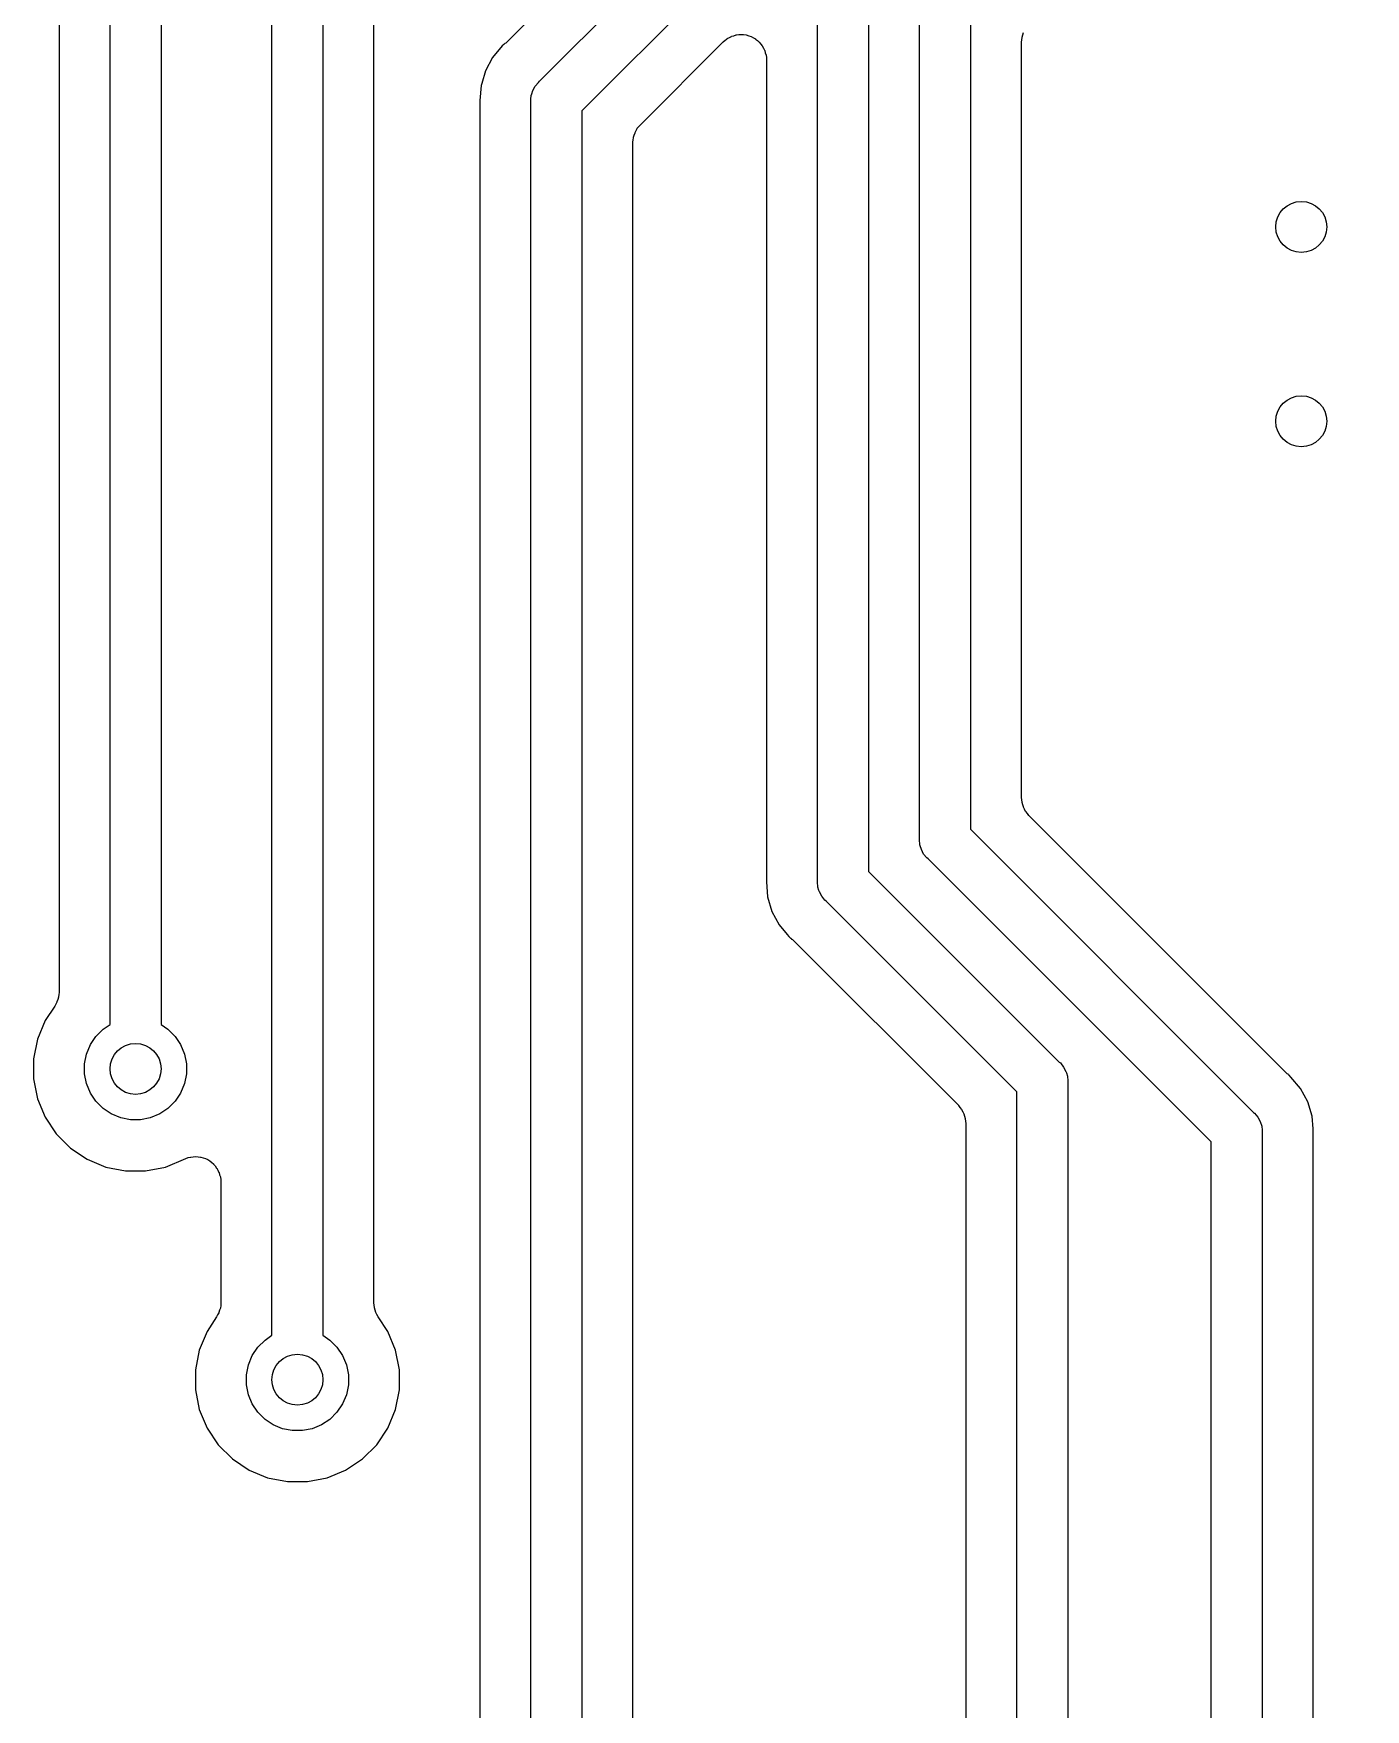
# Model space of a CAD drawing. Extents: x 49 to 143, y -158 to -38.
# Drawn here: x 126.09 to 131.32, y -123.04 to -116.46 of the extents above; entities that cross this region are included whole.
import ezdxf

# ---------------------------------------------------------------- set-up
doc = ezdxf.new("R2010")
doc.units = 0
doc.layers.add('BLACK', color=7, linetype='CONTINUOUS')

msp = doc.modelspace()

# ---------------------------------------------------------------- linework, layer by layer
at = {"layer": 'BLACK', "linetype": 'CONTINUOUS'}
for p, q in [((136.941, -107.503), (127.945, -116.499)), ((128.076, -116.65), (137.17, -107.556)), ((137.337, -107.672), (128.243, -116.766)), ((127.027, -121.568), (127.027, -114.94)), ((126.192, -115.024), (126.192, -120.222)), ((126.392, -120.349), (126.392, -115.009)), ((127.227, -114.976), (127.227, -121.568)), ((126.592, -115.046), (126.592, -120.349)), ((127.427, -121.441), (127.427, -115.101)), ((129.167, -119.786), (129.167, -116.171)), ((129.367, -116.208), (129.367, -119.749)), ((129.567, -119.62), (129.567, -116.337)), ((129.767, -116.373), (129.767, -119.583)), ((128.83, -116.473), (128.839, -116.471)), ((128.83, -116.474), (128.83, -116.473)), ((128.839, -116.471), (128.848, -116.468)), ((128.848, -116.468), (128.848, -116.468)), ((128.848, -116.468), (128.849, -116.468)), ((128.849, -116.468), (128.858, -116.467)), ((128.858, -116.467), (128.868, -116.466)), ((128.868, -116.466), (128.868, -116.466)), ((128.868, -116.466), (128.868, -116.466)), ((128.868, -116.466), (128.877, -116.467)), ((128.877, -116.467), (128.887, -116.468)), ((128.887, -116.468), (128.887, -116.468)), ((128.887, -116.468), (128.887, -116.468)), ((128.887, -116.468), (128.897, -116.471)), ((128.897, -116.471), (128.906, -116.474)), ((129.969, -116.477), (129.972, -116.468)), ((129.972, -116.468), (129.975, -116.459)), ((127.93, -116.511), (127.892, -116.557)), ((127.937, -116.505), (127.93, -116.511)), ((127.94, -116.502), (127.937, -116.505)), ((127.944, -116.5), (127.94, -116.502)), ((127.945, -116.499), (127.944, -116.5)), ((128.472, -116.82), (128.796, -116.496)), ((128.796, -116.496), (128.797, -116.495)), ((128.797, -116.495), (128.805, -116.489)), ((128.797, -116.495), (128.797, -116.495)), ((128.797, -116.495), (128.797, -116.495)), ((128.797, -116.495), (128.797, -116.495)), ((128.805, -116.489), (128.812, -116.483)), ((128.812, -116.483), (128.813, -116.482)), ((128.812, -116.483), (128.812, -116.483)), ((128.813, -116.482), (128.821, -116.478)), ((128.821, -116.478), (128.83, -116.474)), ((128.83, -116.474), (128.83, -116.474)), ((128.906, -116.474), (128.906, -116.474)), ((128.906, -116.474), (128.906, -116.474)), ((128.906, -116.474), (128.915, -116.479)), ((128.915, -116.479), (128.923, -116.483)), ((128.923, -116.483), (128.923, -116.484)), ((128.923, -116.484), (128.923, -116.484)), ((128.923, -116.484), (128.931, -116.49)), ((128.931, -116.49), (128.938, -116.496)), ((128.938, -116.496), (128.938, -116.496)), ((128.938, -116.496), (128.938, -116.496)), ((128.938, -116.496), (128.944, -116.504)), ((128.944, -116.504), (128.95, -116.511)), ((128.95, -116.511), (128.95, -116.511)), ((128.95, -116.511), (128.95, -116.511)), ((128.95, -116.511), (128.955, -116.52)), ((128.955, -116.52), (128.959, -116.528)), ((128.959, -116.528), (128.959, -116.528)), ((128.959, -116.528), (128.96, -116.529)), ((128.96, -116.529), (128.962, -116.538)), ((128.962, -116.538), (128.965, -116.547)), ((129.967, -116.496), (129.968, -116.487)), ((129.967, -116.497), (129.967, -116.496)), ((129.967, -116.498), (129.967, -116.497)), ((129.967, -116.497), (129.967, -116.497)), ((129.967, -116.497), (129.967, -116.497)), ((129.967, -119.459), (129.967, -116.498)), ((129.968, -116.487), (129.969, -116.478)), ((129.969, -116.478), (129.969, -116.477)), ((129.969, -116.477), (129.969, -116.477)), ((127.892, -116.557), (127.864, -116.609)), ((128.965, -116.547), (128.965, -116.547)), ((128.965, -116.547), (128.965, -116.547)), ((128.965, -116.547), (128.966, -116.557)), ((128.966, -116.557), (128.967, -116.566)), ((128.967, -116.566), (128.967, -119.771)), ((127.847, -116.666), (127.842, -116.725)), ((127.85, -116.658), (127.847, -116.666)), ((127.864, -116.609), (127.85, -116.658)), ((127.85, -116.658), (127.85, -116.658)), ((128.05, -116.686), (128.059, -116.669)), ((128.059, -116.669), (128.072, -116.654)), ((128.072, -116.654), (128.076, -116.65)), ((127.842, -116.725), (127.843, -116.734)), ((127.843, -116.734), (127.843, -116.736)), ((127.843, -116.736), (127.843, -116.74)), ((128.043, -116.72), (128.044, -116.706)), ((128.043, -116.725), (128.043, -116.72)), ((128.043, -116.72), (128.043, -116.72)), ((128.043, -116.729), (128.043, -116.725)), ((128.043, -123.27), (128.043, -116.729)), ((128.044, -116.705), (128.046, -116.699)), ((128.044, -116.706), (128.044, -116.705)), ((128.046, -116.699), (128.05, -116.686)), ((127.843, -116.74), (127.843, -116.744)), ((127.843, -116.744), (127.843, -123.143)), ((128.243, -116.766), (128.243, -123.27)), ((128.445, -116.869), (128.448, -116.861)), ((128.448, -116.861), (128.451, -116.852)), ((128.451, -116.851), (128.456, -116.843)), ((128.451, -116.852), (128.451, -116.851)), ((128.451, -116.851), (128.451, -116.851)), ((128.456, -116.843), (128.46, -116.835)), ((128.46, -116.834), (128.466, -116.827)), ((128.46, -116.835), (128.46, -116.834)), ((128.46, -116.834), (128.46, -116.834)), ((128.466, -116.827), (128.472, -116.82)), ((128.443, -116.889), (128.444, -116.88)), ((128.443, -116.89), (128.443, -116.889)), ((128.443, -123.143), (128.443, -116.89)), ((128.443, -116.89), (128.443, -116.89)), ((128.443, -116.89), (128.443, -116.89)), ((128.443, -116.89), (128.443, -116.89)), ((128.444, -116.88), (128.445, -116.871)), ((128.445, -116.87), (128.445, -116.869)), ((128.445, -116.871), (128.445, -116.87)), ((129.968, -119.468), (129.967, -119.459)), ((129.969, -119.477), (129.968, -119.468)), ((129.969, -119.478), (129.969, -119.477)), ((129.972, -119.487), (129.969, -119.478)), ((129.969, -119.478), (129.969, -119.478)), ((129.974, -119.496), (129.972, -119.487)), ((129.974, -119.497), (129.974, -119.496)), ((129.975, -119.497), (129.974, -119.497)), ((129.979, -119.505), (129.975, -119.497)), ((129.983, -119.514), (129.979, -119.505)), ((129.984, -119.514), (129.983, -119.514)), ((129.983, -119.514), (129.983, -119.514)), ((129.99, -119.522), (129.984, -119.514)), ((129.995, -119.529), (129.99, -119.522)), ((129.996, -119.53), (129.995, -119.529)), ((131.008, -120.542), (129.996, -119.53)), ((129.996, -119.53), (129.996, -119.53)), ((129.996, -119.53), (129.996, -119.53)), ((129.996, -119.53), (129.996, -119.53)), ((129.567, -119.625), (129.567, -119.62)), ((129.567, -119.63), (129.567, -119.625)), ((129.767, -119.583), (130.877, -120.694)), ((129.568, -119.638), (129.567, -119.63)), ((129.567, -119.63), (129.567, -119.63)), ((129.568, -119.644), (129.568, -119.638)), ((129.569, -119.648), (129.568, -119.644)), ((129.574, -119.663), (129.569, -119.648)), ((129.583, -119.681), (129.574, -119.663)), ((129.596, -119.696), (129.583, -119.681)), ((129.367, -119.749), (130.115, -120.497)), ((129.6, -119.699), (129.596, -119.696)), ((130.71, -120.809), (129.6, -119.699)), ((128.967, -119.781), (128.966, -119.79)), ((128.966, -119.79), (128.971, -119.849)), ((128.967, -119.771), (128.967, -119.772)), ((128.967, -119.772), (128.967, -119.776)), ((128.967, -119.776), (128.967, -119.781)), ((129.167, -119.79), (129.167, -119.786)), ((129.168, -119.81), (129.167, -119.79)), ((129.172, -119.823), (129.168, -119.81)), ((129.174, -119.829), (129.172, -119.823)), ((128.971, -119.849), (128.988, -119.906)), ((129.183, -119.846), (129.174, -119.829)), ((129.196, -119.861), (129.183, -119.846)), ((129.2, -119.865), (129.196, -119.861)), ((129.948, -120.613), (129.2, -119.865)), ((128.988, -119.906), (129.016, -119.958)), ((129.016, -119.958), (129.048, -119.996)), ((129.048, -119.996), (129.048, -119.996)), ((129.048, -119.996), (129.054, -120.004)), ((129.054, -120.004), (129.061, -120.01)), ((129.061, -120.01), (129.063, -120.011)), ((129.063, -120.011), (129.065, -120.014)), ((129.065, -120.014), (129.069, -120.016)), ((129.069, -120.016), (129.719, -120.666)), ((126.175, -120.277), (126.138, -120.334)), ((126.179, -120.269), (126.175, -120.277)), ((126.184, -120.261), (126.179, -120.269)), ((126.187, -120.251), (126.184, -120.26)), ((126.184, -120.26), (126.184, -120.261)), ((126.184, -120.261), (126.184, -120.261)), ((126.19, -120.242), (126.187, -120.251)), ((126.191, -120.232), (126.19, -120.241)), ((126.19, -120.241), (126.19, -120.242)), ((126.19, -120.242), (126.19, -120.242)), ((126.192, -120.223), (126.191, -120.232)), ((126.192, -120.222), (126.192, -120.222)), ((126.192, -120.222), (126.192, -120.222)), ((126.192, -120.222), (126.192, -120.222)), ((126.192, -120.222), (126.192, -120.223)), ((126.138, -120.334), (126.107, -120.406)), ((126.365, -120.368), (126.392, -120.349)), ((126.592, -120.349), (126.619, -120.368)), ((126.107, -120.406), (126.092, -120.484)), ((126.315, -120.428), (126.337, -120.396)), ((126.337, -120.396), (126.365, -120.368)), ((126.619, -120.368), (126.647, -120.396)), ((126.647, -120.396), (126.669, -120.428)), ((126.292, -120.503), (126.3, -120.465)), ((126.3, -120.465), (126.315, -120.428)), ((126.669, -120.428), (126.684, -120.465)), ((126.684, -120.465), (126.692, -120.503)), ((126.092, -120.484), (126.092, -120.562)), ((126.292, -120.543), (126.292, -120.503)), ((126.3, -120.581), (126.292, -120.543)), ((126.692, -120.543), (126.684, -120.581)), ((126.692, -120.503), (126.692, -120.543)), ((130.115, -120.497), (130.119, -120.5)), ((130.119, -120.5), (130.132, -120.516)), ((130.132, -120.516), (130.141, -120.533)), ((130.141, -120.533), (130.143, -120.539)), ((130.143, -120.539), (130.147, -120.552)), ((131.012, -120.544), (131.008, -120.542)), ((131.014, -120.547), (131.012, -120.544)), ((131.016, -120.548), (131.014, -120.547)), ((131.023, -120.555), (131.016, -120.548)), ((126.092, -120.562), (126.107, -120.64)), ((126.315, -120.618), (126.3, -120.581)), ((126.684, -120.581), (126.669, -120.618)), ((129.948, -124.045), (129.948, -120.613)), ((130.147, -120.552), (130.147, -120.554)), ((130.147, -120.554), (130.148, -120.567)), ((130.148, -120.567), (130.148, -120.567)), ((130.148, -120.567), (130.148, -120.571)), ((130.148, -120.571), (130.148, -120.576)), ((130.148, -120.576), (130.148, -124.159)), ((131.061, -120.6), (131.023, -120.555)), ((131.089, -120.652), (131.061, -120.6)), ((126.107, -120.64), (126.138, -120.712)), ((126.337, -120.65), (126.315, -120.618)), ((126.365, -120.678), (126.337, -120.65)), ((126.397, -120.7), (126.365, -120.678)), ((126.619, -120.678), (126.587, -120.7)), ((126.647, -120.65), (126.619, -120.678)), ((126.669, -120.618), (126.647, -120.65)), ((129.719, -120.666), (129.719, -120.667)), ((129.719, -120.667), (129.719, -120.667)), ((129.719, -120.667), (129.719, -120.667)), ((129.719, -120.667), (129.72, -120.667)), ((129.72, -120.667), (129.725, -120.675)), ((129.725, -120.675), (129.731, -120.682)), ((131.106, -120.709), (131.089, -120.652)), ((126.138, -120.712), (126.181, -120.778)), ((126.434, -120.715), (126.397, -120.7)), ((126.472, -120.723), (126.434, -120.715)), ((126.512, -120.723), (126.472, -120.723)), ((126.55, -120.715), (126.512, -120.723)), ((126.587, -120.7), (126.55, -120.715)), ((129.731, -120.682), (129.732, -120.682)), ((129.732, -120.682), (129.732, -120.683)), ((129.732, -120.683), (129.736, -120.691)), ((129.736, -120.691), (129.74, -120.699)), ((129.74, -120.699), (129.741, -120.7)), ((129.741, -120.7), (129.741, -120.7)), ((129.741, -120.7), (129.743, -120.709)), ((129.743, -120.709), (129.746, -120.718)), ((129.746, -120.718), (129.746, -120.718)), ((129.746, -120.718), (129.746, -120.719)), ((129.746, -120.719), (129.747, -120.728)), ((129.747, -120.728), (129.748, -120.737)), ((129.748, -120.737), (129.748, -124.031)), ((130.877, -120.694), (130.881, -120.697)), ((130.881, -120.697), (130.894, -120.712)), ((130.894, -120.712), (130.903, -120.729)), ((130.903, -120.729), (130.909, -120.748)), ((131.11, -120.758), (131.106, -120.709)), ((126.181, -120.778), (126.237, -120.834)), ((130.71, -125.116), (130.71, -120.809)), ((130.909, -120.748), (130.91, -120.763)), ((130.91, -120.763), (130.91, -120.763)), ((130.91, -120.763), (130.91, -120.768)), ((130.91, -120.768), (130.91, -120.773)), ((130.91, -120.773), (130.91, -125.079)), ((131.111, -120.768), (131.11, -120.758)), ((131.11, -120.758), (131.11, -120.758)), ((131.11, -120.778), (131.111, -120.768)), ((131.11, -120.782), (131.11, -120.778)), ((131.11, -120.786), (131.11, -120.782)), ((131.11, -120.787), (131.11, -120.786)), ((131.11, -124.955), (131.11, -120.787)), ((126.237, -120.834), (126.303, -120.877)), ((126.303, -120.877), (126.375, -120.908)), ((126.609, -120.908), (126.689, -120.874)), ((126.689, -120.874), (126.69, -120.874)), ((126.69, -120.874), (126.699, -120.871)), ((126.69, -120.874), (126.69, -120.874)), ((126.69, -120.874), (126.69, -120.874)), ((126.69, -120.874), (126.69, -120.874)), ((126.699, -120.871), (126.708, -120.869)), ((126.708, -120.869), (126.709, -120.869)), ((126.709, -120.869), (126.718, -120.868)), ((126.709, -120.869), (126.709, -120.869)), ((126.718, -120.868), (126.728, -120.867)), ((126.728, -120.867), (126.728, -120.867)), ((126.728, -120.867), (126.728, -120.867)), ((126.728, -120.867), (126.738, -120.868)), ((126.738, -120.868), (126.747, -120.869)), ((126.747, -120.869), (126.747, -120.869)), ((126.747, -120.869), (126.748, -120.869)), ((126.748, -120.869), (126.757, -120.872)), ((126.757, -120.872), (126.766, -120.875)), ((126.766, -120.875), (126.766, -120.875)), ((126.766, -120.875), (126.766, -120.875)), ((126.766, -120.875), (126.775, -120.879)), ((126.375, -120.908), (126.453, -120.923)), ((126.453, -120.923), (126.531, -120.923)), ((126.531, -120.923), (126.609, -120.908)), ((126.775, -120.879), (126.783, -120.884)), ((126.783, -120.884), (126.783, -120.884)), ((126.783, -120.884), (126.783, -120.884)), ((126.783, -120.884), (126.791, -120.89)), ((126.791, -120.89), (126.798, -120.896)), ((126.798, -120.896), (126.798, -120.897)), ((126.798, -120.897), (126.798, -120.897)), ((126.798, -120.897), (126.804, -120.904)), ((126.804, -120.904), (126.81, -120.912)), ((126.81, -120.912), (126.81, -120.912)), ((126.81, -120.912), (126.811, -120.912)), ((126.811, -120.912), (126.815, -120.92)), ((126.815, -120.92), (126.819, -120.929)), ((126.819, -120.929), (126.82, -120.929)), ((126.82, -120.929), (126.82, -120.929)), ((126.82, -120.929), (126.822, -120.938)), ((126.822, -120.938), (126.825, -120.947)), ((126.825, -120.947), (126.825, -120.948)), ((126.825, -120.948), (126.825, -120.948)), ((126.825, -120.948), (126.826, -120.957)), ((126.826, -120.957), (126.827, -120.967)), ((126.827, -120.967), (126.827, -121.441)), ((126.825, -121.462), (126.822, -121.47)), ((126.826, -121.451), (126.825, -121.461)), ((126.825, -121.461), (126.825, -121.461)), ((126.825, -121.461), (126.825, -121.462)), ((126.827, -121.442), (126.826, -121.451)), ((126.827, -121.441), (126.827, -121.441)), ((126.827, -121.441), (126.827, -121.441)), ((126.827, -121.441), (126.827, -121.441)), ((126.827, -121.441), (126.827, -121.442)), ((127.428, -121.45), (127.427, -121.441)), ((127.429, -121.459), (127.428, -121.45)), ((127.429, -121.46), (127.429, -121.459)), ((127.432, -121.469), (127.429, -121.46)), ((127.429, -121.46), (127.429, -121.46)), ((127.434, -121.478), (127.432, -121.469)), ((126.81, -121.496), (126.773, -121.553)), ((126.814, -121.488), (126.81, -121.496)), ((126.819, -121.48), (126.814, -121.488)), ((126.822, -121.47), (126.819, -121.479)), ((126.819, -121.479), (126.819, -121.48)), ((126.819, -121.48), (126.819, -121.48)), ((127.435, -121.479), (127.434, -121.478)), ((127.434, -121.478), (127.434, -121.478)), ((127.439, -121.487), (127.435, -121.479)), ((127.443, -121.495), (127.439, -121.487)), ((127.444, -121.496), (127.443, -121.495)), ((127.481, -121.553), (127.444, -121.496)), ((127.444, -121.496), (127.444, -121.496)), ((127.444, -121.496), (127.444, -121.496)), ((127.444, -121.496), (127.444, -121.496)), ((126.773, -121.553), (126.742, -121.626)), ((126.972, -121.615), (127, -121.587)), ((127, -121.587), (127.027, -121.568)), ((127.227, -121.568), (127.254, -121.587)), ((127.254, -121.587), (127.282, -121.615)), ((127.512, -121.626), (127.481, -121.553)), ((126.742, -121.626), (126.727, -121.703)), ((126.935, -121.684), (126.95, -121.647)), ((126.95, -121.647), (126.972, -121.615)), ((127.282, -121.615), (127.304, -121.647)), ((127.304, -121.647), (127.319, -121.684)), ((127.527, -121.703), (127.512, -121.626)), ((126.727, -121.703), (126.727, -121.782)), ((126.927, -121.723), (126.935, -121.684)), ((126.927, -121.762), (126.927, -121.723)), ((127.319, -121.684), (127.327, -121.723)), ((127.327, -121.723), (127.327, -121.762)), ((127.527, -121.782), (127.527, -121.703)), ((126.727, -121.782), (126.742, -121.859)), ((126.935, -121.801), (126.927, -121.762)), ((127.327, -121.762), (127.319, -121.801)), ((127.512, -121.859), (127.527, -121.782)), ((126.742, -121.859), (126.773, -121.932)), ((126.95, -121.837), (126.935, -121.801)), ((126.972, -121.87), (126.95, -121.837)), ((127.304, -121.837), (127.282, -121.87)), ((127.319, -121.801), (127.304, -121.837)), ((127.481, -121.932), (127.512, -121.859)), ((127, -121.898), (126.972, -121.87)), ((127.032, -121.919), (127, -121.898)), ((127.069, -121.935), (127.032, -121.919)), ((127.222, -121.919), (127.185, -121.935)), ((127.254, -121.898), (127.222, -121.919)), ((127.282, -121.87), (127.254, -121.898)), ((126.773, -121.932), (126.816, -121.997)), ((127.107, -121.942), (127.069, -121.935)), ((127.147, -121.942), (127.107, -121.942)), ((127.185, -121.935), (127.147, -121.942)), ((127.438, -121.997), (127.481, -121.932)), ((126.816, -121.997), (126.872, -122.053)), ((126.872, -122.053), (126.938, -122.097)), ((127.316, -122.097), (127.382, -122.053)), ((127.382, -122.053), (127.438, -121.997)), ((126.938, -122.097), (127.01, -122.127)), ((127.244, -122.127), (127.316, -122.097)), ((127.01, -122.127), (127.088, -122.142)), ((127.088, -122.142), (127.166, -122.142)), ((127.166, -122.142), (127.244, -122.127))]:
    msp.add_line(p, q, dxfattribs=at)
at = {"layer": 'BLACK'}
for centre in [(131.064, -117.221), (131.064, -117.983), (126.492, -120.523), (127.127, -121.742)]:
    msp.add_circle(centre, 0.1, dxfattribs=at)

doc.saveas('drawing.dxf')
